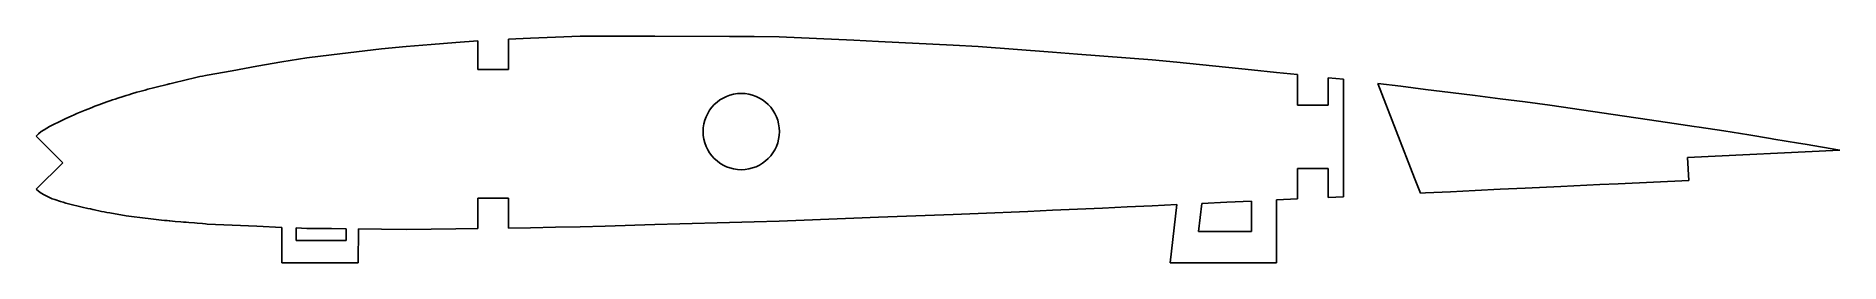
# Model space of a CAD drawing. Header units: millimetres. Extents: x 8 to 244, y -130 to -100.
import ezdxf

# ---------------------------------------------------------------- set-up
doc = ezdxf.new("R2010")
doc.units = ezdxf.units.MM
doc.layers.get('0').update_dxf_attribs({"linetype": 'CONTINUOUS'})

msp = doc.modelspace()

# ---------------------------------------------------------------- linework, layer by layer
for p, q in [((56.09, -101.58), (52.83, -101.91)), ((52.83, -101.91), (56.09, -101.58)), ((59.35, -101.33), (56.09, -101.58)), ((56.09, -101.58), (59.35, -101.33)), ((62.61, -101.08), (59.35, -101.33)), ((59.35, -101.33), (62.61, -101.08)), ((65.5, -100.85), (62.61, -101.08)), ((62.61, -101.08), (65.5, -100.85)), ((65.5, -104.63), (65.5, -100.85)), ((65.5, -100.85), (65.5, -104.63)), ((72.39, -100.52), (69.5, -100.63)), ((69.5, -100.63), (72.39, -100.52)), ((69.5, -100.63), (69.5, -104.63)), ((69.5, -104.63), (69.5, -100.63)), ((75.65, -100.38), (72.39, -100.52)), ((72.39, -100.52), (75.65, -100.38)), ((78.91, -100.25), (75.65, -100.38)), ((75.65, -100.38), (78.91, -100.25)), ((82.17, -100.23), (78.91, -100.25)), ((78.91, -100.25), (82.17, -100.23)), ((85.43, -100.24), (82.17, -100.23)), ((82.17, -100.23), (85.43, -100.24)), ((88.7, -100.25), (85.43, -100.24)), ((85.43, -100.24), (88.7, -100.25)), ((98.48, -100.29), (88.7, -100.25)), ((88.7, -100.25), (98.48, -100.29)), ((101.74, -100.3), (98.48, -100.29)), ((98.48, -100.29), (101.74, -100.3)), ((105, -100.31), (101.74, -100.3)), ((101.74, -100.3), (105, -100.31)), ((114.78, -100.78), (105, -100.31)), ((105, -100.31), (114.78, -100.78)), ((118.04, -100.94), (114.78, -100.78)), ((114.78, -100.78), (118.04, -100.94)), ((127.83, -101.41), (118.04, -100.94)), ((118.04, -100.94), (127.83, -101.41)), ((131.09, -101.59), (127.83, -101.41)), ((127.83, -101.41), (131.09, -101.59)), ((140.87, -102.35), (131.09, -101.59)), ((131.09, -101.59), (140.87, -102.35)), ((39.78, -103.61), (36.52, -104.19)), ((36.52, -104.19), (39.78, -103.61)), ((43.04, -103.09), (39.78, -103.61)), ((39.78, -103.61), (43.04, -103.09)), ((46.3, -102.7), (43.04, -103.09)), ((43.04, -103.09), (46.3, -102.7)), ((49.57, -102.3), (46.3, -102.7)), ((46.3, -102.7), (49.57, -102.3)), ((52.83, -101.91), (49.57, -102.3)), ((49.57, -102.3), (52.83, -101.91)), ((144.13, -102.6), (140.87, -102.35)), ((140.87, -102.35), (144.13, -102.6)), ((153.91, -103.36), (144.13, -102.6)), ((144.13, -102.6), (153.91, -103.36)), ((157.17, -103.66), (153.91, -103.36)), ((153.91, -103.36), (157.17, -103.66)), ((166.96, -104.66), (157.17, -103.66)), ((157.17, -103.66), (166.96, -104.66)), ((25.45, -106.41), (25.09, -106.49)), ((25.09, -106.49), (25.45, -106.41)), ((26.16, -106.23), (25.45, -106.41)), ((25.45, -106.41), (26.16, -106.23)), ((26.52, -106.15), (26.16, -106.23)), ((26.16, -106.23), (26.52, -106.15)), ((29.03, -105.55), (26.52, -106.15)), ((26.52, -106.15), (29.03, -105.55)), ((29.39, -105.47), (29.03, -105.55)), ((29.03, -105.55), (29.39, -105.47)), ((29.75, -105.4), (29.39, -105.47)), ((29.39, -105.47), (29.75, -105.4)), ((30, -105.36), (29.75, -105.4)), ((29.75, -105.4), (30, -105.36)), ((33.26, -104.78), (30, -105.36)), ((30, -105.36), (33.26, -104.78)), ((36.52, -104.19), (33.26, -104.78)), ((33.26, -104.78), (36.52, -104.19)), ((69.5, -104.63), (65.5, -104.63)), ((65.5, -104.63), (69.5, -104.63)), ((170.22, -105), (166.96, -104.66)), ((166.96, -104.66), (170.22, -105)), ((173, -105.28), (170.22, -105)), ((170.22, -105), (173, -105.28)), ((173, -109.28), (173, -105.28)), ((173, -105.28), (173, -109.28)), ((177, -105.69), (177, -109.28)), ((177, -109.28), (177, -105.69)), ((177, -105.69), (179, -105.9)), ((179, -105.9), (179, -121.32)), ((183.5, -106.44), (188.34, -118.87)), ((186.52, -106.81), (183.5, -106.44)), ((17.2, -108.73), (16.84, -108.86)), ((16.84, -108.86), (17.2, -108.73)), ((17.55, -108.61), (17.2, -108.73)), ((17.2, -108.73), (17.55, -108.61)), ((17.91, -108.5), (17.55, -108.61)), ((17.55, -108.61), (17.91, -108.5)), ((18.27, -108.38), (17.91, -108.5)), ((17.91, -108.5), (18.27, -108.38)), ((18.99, -108.14), (18.27, -108.38)), ((18.27, -108.38), (18.99, -108.14)), ((19.35, -108.03), (18.99, -108.14)), ((18.99, -108.14), (19.35, -108.03)), ((19.71, -107.93), (19.35, -108.03)), ((19.35, -108.03), (19.71, -107.93)), ((20.07, -107.82), (19.71, -107.93)), ((19.71, -107.93), (20.07, -107.82)), ((20.78, -107.6), (20.07, -107.82)), ((20.07, -107.82), (20.78, -107.6)), ((21.14, -107.5), (20.78, -107.6)), ((20.78, -107.6), (21.14, -107.5)), ((21.86, -107.31), (21.14, -107.5)), ((21.14, -107.5), (21.86, -107.31)), ((22.22, -107.21), (21.86, -107.31)), ((21.86, -107.31), (22.22, -107.21)), ((22.93, -107.01), (22.22, -107.21)), ((22.22, -107.21), (22.93, -107.01)), ((23.29, -106.92), (22.93, -107.01)), ((22.93, -107.01), (23.29, -106.92)), ((24.73, -106.58), (23.29, -106.92)), ((23.29, -106.92), (24.73, -106.58)), ((25, -106.51), (24.73, -106.58)), ((24.73, -106.58), (25, -106.51)), ((25.09, -106.49), (25, -106.51)), ((25, -106.51), (25.09, -106.49)), ((186.52, -106.81), (189.78, -107.22)), ((189.78, -107.22), (193.04, -107.63)), ((193.04, -107.63), (196.3, -108.04)), ((196.3, -108.04), (199.57, -108.45)), ((199.57, -108.45), (202.83, -108.86)), ((11.46, -111.04), (10.74, -111.38)), ((10.74, -111.38), (11.46, -111.04)), ((12.17, -110.72), (11.46, -111.04)), ((11.46, -111.04), (12.17, -110.72)), ((12.53, -110.56), (12.17, -110.72)), ((12.17, -110.72), (12.53, -110.56)), ((12.89, -110.41), (12.53, -110.56)), ((12.53, -110.56), (12.89, -110.41)), ((13.97, -109.96), (12.89, -110.41)), ((12.89, -110.41), (13.97, -109.96)), ((14.33, -109.81), (13.97, -109.96)), ((13.97, -109.96), (14.33, -109.81)), ((14.68, -109.67), (14.33, -109.81)), ((14.33, -109.81), (14.68, -109.67)), ((15, -109.55), (14.68, -109.67)), ((14.68, -109.67), (15, -109.55)), ((15.04, -109.53), (15, -109.55)), ((15, -109.55), (15.04, -109.53)), ((15.4, -109.39), (15.04, -109.53)), ((15.04, -109.53), (15.4, -109.39)), ((15.76, -109.26), (15.4, -109.39)), ((15.4, -109.39), (15.76, -109.26)), ((16.12, -109.13), (15.76, -109.26)), ((15.76, -109.26), (16.12, -109.13)), ((16.48, -109), (16.12, -109.13)), ((16.12, -109.13), (16.48, -109)), ((16.84, -108.86), (16.48, -109)), ((16.48, -109), (16.84, -108.86)), ((177, -109.28), (173, -109.28)), ((173, -109.28), (177, -109.28)), ((206.09, -109.29), (202.83, -108.86)), ((202.83, -108.86), (206.09, -109.29)), ((215.87, -110.74), (206.09, -109.29)), ((206.09, -109.29), (215.87, -110.74)), ((219.13, -111.23), (215.87, -110.74)), ((215.87, -110.74), (219.13, -111.23)), ((7.87, -113.07), (7.55, -113.37)), ((7.55, -113.37), (7.87, -113.07)), ((7.55, -113.37), (11.04, -116.86)), ((11.04, -116.86), (7.55, -113.37)), ((8.23, -112.76), (7.87, -113.07)), ((7.87, -113.07), (8.23, -112.76)), ((8.59, -112.53), (8.23, -112.76)), ((8.23, -112.76), (8.59, -112.53)), ((8.95, -112.3), (8.59, -112.53)), ((8.59, -112.53), (8.95, -112.3)), ((9.3, -112.1), (8.95, -112.3)), ((8.95, -112.3), (9.3, -112.1)), ((9.66, -111.91), (9.3, -112.1)), ((9.3, -112.1), (9.66, -111.91)), ((10.02, -111.73), (9.66, -111.91)), ((9.66, -111.91), (10.02, -111.73)), ((10.38, -111.55), (10.02, -111.73)), ((10.02, -111.73), (10.38, -111.55)), ((10.74, -111.38), (10.38, -111.55)), ((10.38, -111.55), (10.74, -111.38)), ((222.39, -111.71), (219.13, -111.23)), ((219.13, -111.23), (222.39, -111.71)), ((225, -112.1), (222.39, -111.71)), ((222.39, -111.71), (225, -112.1)), ((225.65, -112.19), (225, -112.1)), ((225, -112.1), (225.65, -112.19)), ((228.91, -112.68), (225.65, -112.19)), ((225.65, -112.19), (228.91, -112.68)), ((232.17, -113.2), (228.91, -112.68)), ((228.91, -112.68), (232.17, -113.2)), ((235, -113.67), (232.17, -113.2)), ((232.17, -113.2), (235, -113.67)), ((244.12, -115.2), (224.14, -116.16)), ((235.44, -113.74), (235, -113.67)), ((235, -113.67), (235.44, -113.74)), ((238.7, -114.28), (235.44, -113.74)), ((235.44, -113.74), (238.7, -114.28)), ((238.7, -114.28), (239.54, -114.42)), ((244.12, -115.2), (239.54, -114.42)), ((11.04, -116.86), (7.55, -120.34)), ((173, -121.6), (173, -117.6)), ((173, -117.6), (177, -117.6)), ((177, -117.6), (173, -117.6)), ((173, -117.6), (173, -121.6)), ((177, -117.6), (177, -121.41)), ((177, -121.41), (177, -117.6)), ((224.14, -116.16), (224.28, -119.16)), ((7.55, -120.34), (7.87, -120.57)), ((7.87, -120.57), (7.55, -120.34)), ((7.87, -120.57), (8.23, -120.83)), ((8.23, -120.83), (7.87, -120.57)), ((188.34, -118.87), (189.11, -120.84)), ((189.78, -120.8), (193.04, -120.65)), ((193.04, -120.65), (189.78, -120.8)), ((193.04, -120.65), (196.3, -120.49)), ((196.3, -120.49), (193.04, -120.65)), ((196.3, -120.49), (199.57, -120.34)), ((199.57, -120.34), (196.3, -120.49)), ((199.57, -120.34), (202.83, -120.18)), ((202.83, -120.18), (199.57, -120.34)), ((207.53, -119.96), (202.83, -120.18)), ((212.61, -119.72), (207.53, -119.96)), ((212.61, -119.72), (215.05, -119.6)), ((215.05, -119.6), (224.28, -119.16)), ((8.23, -120.83), (8.59, -121.05)), ((8.59, -121.05), (8.23, -120.83)), ((8.59, -121.05), (8.95, -121.23)), ((8.95, -121.23), (8.59, -121.05)), ((8.95, -121.23), (9.3, -121.42)), ((9.3, -121.42), (8.95, -121.23)), ((9.3, -121.42), (9.66, -121.57)), ((9.66, -121.57), (9.3, -121.42)), ((9.66, -121.57), (10.02, -121.69)), ((10.02, -121.69), (9.66, -121.57)), ((10.02, -121.69), (10.74, -121.92)), ((10.74, -121.92), (10.02, -121.69)), ((10.74, -121.92), (11.1, -122.03)), ((11.1, -122.03), (10.74, -121.92)), ((11.1, -122.03), (11.46, -122.14)), ((11.46, -122.14), (11.1, -122.03)), ((11.46, -122.14), (11.82, -122.23)), ((11.82, -122.23), (11.46, -122.14)), ((11.82, -122.23), (12.17, -122.32)), ((12.17, -122.32), (11.82, -122.23)), ((12.17, -122.32), (13.25, -122.6)), ((13.25, -122.6), (12.17, -122.32)), ((13.25, -122.6), (13.61, -122.69)), ((13.61, -122.69), (13.25, -122.6)), ((13.61, -122.69), (14.33, -122.85)), ((14.33, -122.85), (13.61, -122.69)), ((14.33, -122.85), (14.68, -122.92)), ((14.68, -122.92), (14.33, -122.85)), ((14.68, -122.92), (15, -122.99)), ((15, -122.99), (14.68, -122.92)), ((15, -122.99), (15.04, -123)), ((15.04, -123), (15, -122.99)), ((15.04, -123), (15.4, -123.08)), ((15.4, -123.08), (15.04, -123)), ((65.5, -125.5), (65.5, -121.5)), ((65.5, -121.5), (69.5, -121.5)), ((69.5, -121.5), (65.5, -121.5)), ((65.5, -121.5), (65.5, -125.5)), ((69.5, -121.5), (69.5, -125.45)), ((69.5, -125.45), (69.5, -121.5)), ((140.87, -123.09), (144.13, -122.94)), ((144.13, -122.94), (140.87, -123.09)), ((144.13, -122.94), (147.39, -122.8)), ((147.39, -122.8), (144.13, -122.94)), ((147.39, -122.8), (150.65, -122.65)), ((150.65, -122.65), (147.39, -122.8)), ((150.65, -122.65), (153.91, -122.5)), ((153.91, -122.5), (150.65, -122.65)), ((153.91, -122.5), (157.17, -122.35)), ((157.17, -122.35), (153.91, -122.5)), ((157.17, -122.35), (156.27, -130)), ((160, -125.87), (160.44, -122.2)), ((160.44, -122.2), (163.7, -122.04)), ((163.7, -122.04), (160.44, -122.2)), ((163.7, -122.04), (166.96, -121.89)), ((166.96, -121.89), (163.7, -122.04)), ((166.96, -121.89), (166.96, -125.87)), ((170.22, -121.73), (173, -121.6)), ((173, -121.6), (170.22, -121.73)), ((170.22, -121.73), (170.22, -130)), ((179, -121.32), (177, -121.41)), ((189.78, -120.8), (189.11, -120.84)), ((15.4, -123.08), (15.76, -123.16)), ((15.76, -123.16), (15.4, -123.08)), ((15.76, -123.16), (16.12, -123.23)), ((16.12, -123.23), (15.76, -123.16)), ((16.12, -123.23), (16.48, -123.3)), ((16.48, -123.3), (16.12, -123.23)), ((16.48, -123.3), (16.84, -123.36)), ((16.84, -123.36), (16.48, -123.3)), ((16.84, -123.36), (17.2, -123.43)), ((17.2, -123.43), (16.84, -123.36)), ((17.2, -123.43), (19.35, -123.8)), ((19.35, -123.8), (17.2, -123.43)), ((19.35, -123.8), (19.71, -123.86)), ((19.71, -123.86), (19.35, -123.8)), ((19.71, -123.86), (20.07, -123.9)), ((20.07, -123.9), (19.71, -123.86)), ((20.07, -123.9), (20.42, -123.94)), ((20.42, -123.94), (20.07, -123.9)), ((20.42, -123.94), (21.14, -124.03)), ((21.14, -124.03), (20.42, -123.94)), ((21.14, -124.03), (21.5, -124.07)), ((21.5, -124.07), (21.14, -124.03)), ((21.5, -124.07), (22.58, -124.2)), ((22.58, -124.2), (21.5, -124.07)), ((22.58, -124.2), (22.93, -124.25)), ((22.93, -124.25), (22.58, -124.2)), ((22.93, -124.25), (24.01, -124.37)), ((24.01, -124.37), (22.93, -124.25)), ((24.01, -124.37), (24.37, -124.42)), ((24.37, -124.42), (24.01, -124.37)), ((24.37, -124.42), (24.73, -124.45)), ((24.73, -124.45), (24.37, -124.42)), ((24.73, -124.45), (25, -124.47)), ((25, -124.47), (24.73, -124.45)), ((25, -124.47), (25.09, -124.48)), ((25.09, -124.48), (25, -124.47)), ((25.09, -124.48), (25.45, -124.51)), ((25.45, -124.51), (25.09, -124.48)), ((25.45, -124.51), (25.8, -124.54)), ((25.8, -124.54), (25.45, -124.51)), ((25.8, -124.54), (26.52, -124.6)), ((26.52, -124.6), (25.8, -124.54)), ((26.52, -124.6), (26.88, -124.63)), ((26.88, -124.63), (26.52, -124.6)), ((26.88, -124.63), (27.24, -124.66)), ((27.24, -124.66), (26.88, -124.63)), ((27.24, -124.66), (27.6, -124.69)), ((27.6, -124.69), (27.24, -124.66)), ((27.6, -124.69), (28.32, -124.75)), ((28.32, -124.75), (27.6, -124.69)), ((28.32, -124.75), (28.67, -124.78)), ((28.67, -124.78), (28.32, -124.75)), ((28.67, -124.78), (29.39, -124.84)), ((29.39, -124.84), (28.67, -124.78)), ((29.39, -124.84), (29.75, -124.86)), ((29.75, -124.86), (29.39, -124.84)), ((29.75, -124.86), (30, -124.89)), ((30, -124.89), (29.75, -124.86)), ((30, -124.89), (33.26, -125.05)), ((33.26, -125.05), (30, -124.89)), ((33.26, -125.05), (36.52, -125.19)), ((36.52, -125.19), (33.26, -125.05)), ((36.52, -125.19), (39.78, -125.33)), ((39.78, -125.33), (39.78, -130)), ((72.39, -125.39), (75.65, -125.32)), ((75.65, -125.32), (72.39, -125.39)), ((75.65, -125.32), (78.91, -125.25)), ((78.91, -125.25), (75.65, -125.32)), ((78.91, -125.25), (82.17, -125.16)), ((82.17, -125.16), (78.91, -125.25)), ((82.17, -125.16), (88.7, -124.97)), ((88.7, -124.97), (82.17, -125.16)), ((88.7, -124.97), (91.96, -124.88)), ((91.96, -124.88), (88.7, -124.97)), ((91.96, -124.88), (98.48, -124.69)), ((98.48, -124.69), (91.96, -124.88)), ((98.48, -124.69), (101.74, -124.59)), ((101.74, -124.59), (98.48, -124.69)), ((101.74, -124.59), (105, -124.5)), ((105, -124.5), (101.74, -124.59)), ((105, -124.5), (114.78, -124.14)), ((114.78, -124.14), (105, -124.5)), ((114.78, -124.14), (118.04, -124.01)), ((118.04, -124.01), (114.78, -124.14)), ((118.04, -124.01), (127.83, -123.65)), ((127.83, -123.65), (118.04, -124.01)), ((127.83, -123.65), (131.09, -123.52)), ((131.09, -123.52), (127.83, -123.65)), ((131.09, -123.52), (137.61, -123.23)), ((137.61, -123.23), (131.09, -123.52)), ((137.61, -123.23), (140.87, -123.09)), ((140.87, -123.09), (137.61, -123.23)), ((41.65, -125.41), (41.65, -127.04)), ((41.65, -125.41), (43.04, -125.47)), ((41.65, -127.04), (48.2, -127.04)), ((46.3, -125.5), (43.04, -125.47)), ((46.3, -125.5), (48.22, -125.52)), ((48.2, -127.04), (48.22, -125.52)), ((49.78, -130), (49.83, -125.54)), ((52.83, -125.57), (49.83, -125.54)), ((52.83, -125.57), (56.09, -125.59)), ((56.09, -125.59), (52.83, -125.57)), ((56.09, -125.59), (59.35, -125.56)), ((59.35, -125.56), (56.09, -125.59)), ((59.35, -125.56), (62.61, -125.53)), ((62.61, -125.53), (59.35, -125.56)), ((62.61, -125.53), (65.5, -125.5)), ((65.5, -125.5), (62.61, -125.53)), ((69.5, -125.45), (72.39, -125.39)), ((72.39, -125.39), (69.5, -125.45)), ((166.96, -125.87), (160, -125.87)), ((39.78, -130), (49.78, -130)), ((39.78, -130), (49.78, -130)), ((170.22, -130), (156.27, -130)), ((170.22, -130), (156.27, -130))]:
    msp.add_line(p, q)
msp.add_circle((100.03, -112.76), 5)

doc.saveas('drawing.dxf')
